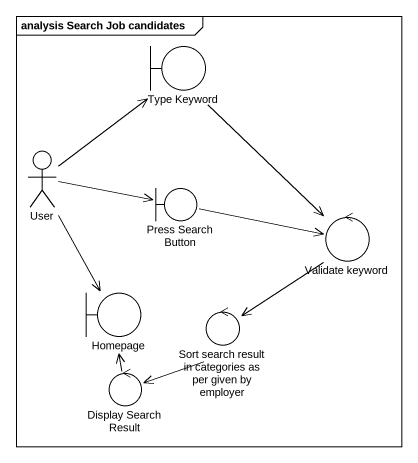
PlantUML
@startuml
mainframe analysis Search Job candidates
boundary "Type Keyword" as Type_Keyword
actor User
boundary "Press Search Button" as Press_Search_Button
control "Validate keyword" as Validate_keyword
boundary Homepage
control "Sort search result in categories as per given by employer" as Sort_search_result_in
control "Display Search Result" as Display_Search_Result
Type_Keyword --> Validate_keyword
User -up-> Type_Keyword
User -right-> Press_Search_Button
User --> Homepage
Press_Search_Button -right-> Validate_keyword
Validate_keyword --> Sort_search_result_in
Sort_search_result_in -left-> Display_Search_Result
Display_Search_Result -up-> Homepage
@enduml
